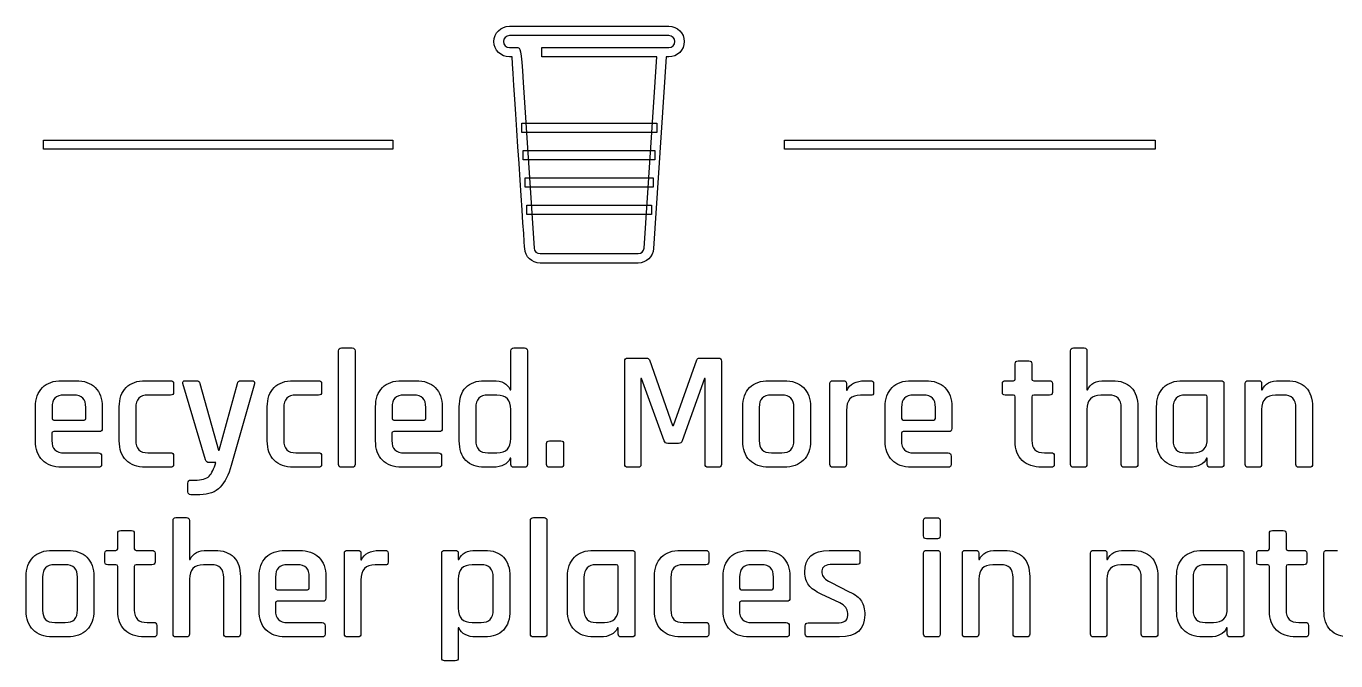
# Model space of a CAD drawing. Extents: x 23 to 195, y 64 to 143.
# Drawn here: x 93.74 to 129.12, y 63.82 to 80.97 of the extents above; entities that cross this region are included whole.
import ezdxf

# ---------------------------------------------------------------- set-up
doc = ezdxf.new("R2010")
doc.units = 0
doc.layers.add('Layer_1', color=7, linetype='CONTINUOUS')

msp = doc.modelspace()

# ---------------------------------------------------------------- linework, layer by layer
at = {"layer": 'Layer_1', "color": 7}
for points in [[(106.793443, 80.970586), (111.102976, 80.970586)], [(111.102976, 80.716233), (106.793443, 80.716233), (106.793443, 80.716233)], [(106.793443, 80.393441), (106.985001, 80.393441)], [(110.434815, 74.973363), (110.775246, 80.139088), (107.67186, 80.139088), (107.67186, 80.393441), (111.102976, 80.393441)], [(106.865762, 80.139088), (106.793443, 80.139088)], [(111.102976, 80.139088), (111.030304, 80.139088), (110.688462, 74.956783)], [(107.166682, 79.446586), (107.461604, 74.973363)], [(107.622471, 74.822727), (110.273948, 74.822727)], [(110.273948, 74.568727), (107.622471, 74.568727)], [(102.179286, 69.127059), (102.179286, 72.195168)], [(102.257603, 72.273132), (102.546175, 72.273132)], [(102.624139, 72.195168), (102.624139, 69.127059)], [(106.81595, 71.144913), (106.834295, 71.144913), (106.834295, 72.195133)], [(106.912611, 72.273096), (107.206122, 72.273096)], [(107.283733, 72.195133), (107.283733, 69.127024)], [(121.954138, 69.127059), (121.954138, 72.195168)], [(122.032102, 72.273132), (122.321027, 72.273132)], [(122.398991, 72.195168), (122.398991, 71.144948), (122.416983, 71.144948)], [(109.911363, 69.127024), (109.911363, 71.919966)], [(109.989327, 71.99793), (110.502972, 71.99793)], [(110.57635, 71.947483), (111.204647, 70.177244), (111.227577, 70.177244), (111.860461, 71.947483)], [(111.929252, 71.99793), (112.442897, 71.99793)], [(112.520861, 71.919966), (112.520861, 69.127024)], [(120.458996, 71.433838), (120.458996, 71.846588)], [(120.541546, 71.924552), (120.830823, 71.924552)], [(120.908435, 71.846588), (120.908435, 71.433838)], [(94.704101, 71.387906), (95.07981, 71.387906)], [(96.964948, 71.387942), (97.639459, 71.387942)], [(97.721657, 71.309978), (97.721657, 71.0715)], [(98.584092, 69.250884), (97.973787, 71.310048)], [(98.033406, 71.388012), (98.340676, 71.388012)], [(98.432398, 71.310048), (98.932284, 69.512293), (98.950981, 69.512293), (99.450867, 71.310048)], [(99.909478, 71.305462), (99.280828, 69.099543)], [(99.542237, 71.388012), (99.836101, 71.388012)], [(100.964037, 71.387942), (101.638548, 71.387942)], [(101.720745, 71.309978), (101.720745, 71.0715)], [(103.890117, 71.387906), (104.265825, 71.387906)], [(106.123447, 71.387977), (106.357339, 71.387977)], [(110.975341, 69.764494), (110.365388, 71.447596), (110.347044, 71.447596), (110.347044, 69.127024)], [(112.080594, 69.127024), (112.080594, 71.44301), (112.06225, 71.44301), (111.466408, 69.764494)], [(113.809452, 71.387977), (114.21303, 71.387977)], [(115.456007, 69.127059), (115.456007, 71.310048)], [(115.533971, 71.388012), (115.822896, 71.388012)], [(115.90086, 71.310048), (115.90086, 71.135776), (115.918852, 71.135776)], [(116.386988, 71.388012), (116.556674, 71.388012)], [(116.634638, 71.310048), (116.634638, 71.071571)], [(117.657058, 71.387906), (118.032767, 71.387906)], [(120.115037, 71.071535), (120.115037, 71.310013)], [(120.193001, 71.387977), (120.413135, 71.387977)], [(120.958882, 71.387977), (121.38539, 71.387977)], [(121.46794, 71.310013), (121.46794, 71.071535)], [(122.880533, 71.388012), (123.081969, 71.388012)], [(124.989968, 71.387977), (126.017257, 71.387977)], [(126.099454, 71.310013), (126.099454, 69.127024)], [(126.673247, 69.127059), (126.673247, 71.310048)], [(126.751211, 71.388012), (127.040136, 71.388012)], [(127.1181, 71.310048), (127.1181, 71.144948), (127.136091, 71.144948)], [(127.599641, 71.388012), (127.801077, 71.388012)], [(95.020543, 70.998087), (94.768307, 70.998087)], [(97.639459, 70.998122), (97.029154, 70.998122)], [(101.638548, 70.998122), (101.028243, 70.998122)], [(104.206559, 70.998087), (103.954323, 70.998087)], [(106.458586, 70.998158), (106.21517, 70.998158)], [(114.15341, 70.998158), (113.873658, 70.998158)], [(116.556674, 70.998193), (116.281507, 70.998193)], [(117.9735, 70.998087), (117.721264, 70.998087)], [(120.413135, 70.998158), (120.193001, 70.998158)], [(120.458996, 69.750735), (120.458996, 70.952296)], [(120.908435, 70.952296), (120.908435, 69.773666)], [(121.38539, 70.998158), (120.958882, 70.998158)], [(122.990247, 70.998193), (122.775052, 70.998193)], [(125.599568, 70.998158), (125.054173, 70.998158)], [(125.650368, 69.828699), (125.650368, 70.952296)], [(127.709355, 70.998193), (127.494161, 70.998193)], [(93.993254, 69.759837), (93.993254, 70.677059)], [(94.438107, 70.663301), (94.438107, 70.36979)], [(95.350743, 70.36979), (95.350743, 70.663301)], [(95.795596, 70.677059), (95.795596, 70.094623)], [(96.254454, 69.759872), (96.254454, 70.677094)], [(96.699307, 70.65875), (96.699307, 69.778217)], [(100.253543, 69.759872), (100.253543, 70.677094)], [(100.698395, 70.65875), (100.698395, 69.778217)], [(103.17927, 69.759837), (103.17927, 70.677059)], [(103.624123, 70.663301), (103.624123, 70.36979)], [(104.536759, 70.36979), (104.536759, 70.663301)], [(104.981612, 70.677059), (104.981612, 70.094623)], [(105.44047, 69.759908), (105.44047, 70.67713)], [(105.885322, 70.658785), (105.885322, 69.778252)], [(106.834295, 69.828699), (106.834295, 70.608338)], [(113.098958, 69.759908), (113.098958, 70.67713)], [(113.543458, 70.663371), (113.543458, 69.773666)], [(114.48361, 69.773666), (114.48361, 70.663371)], [(114.928463, 70.67713), (114.928463, 69.759908)], [(115.90086, 70.580857), (115.90086, 69.127059)], [(116.946211, 69.759837), (116.946211, 70.677059)], [(117.391064, 70.663301), (117.391064, 70.36979)], [(118.3037, 70.36979), (118.3037, 70.663301)], [(118.748553, 70.677059), (118.748553, 70.094623)], [(122.398991, 70.608373), (122.398991, 69.127059)], [(123.325386, 69.127059), (123.325386, 70.658821)], [(123.774825, 70.677165), (123.774825, 69.127059)], [(124.27912, 69.759908), (124.27912, 70.67713)], [(124.723973, 70.658785), (124.723973, 69.778252)], [(127.1181, 70.608373), (127.1181, 69.127059)], [(128.044494, 69.127059), (128.044494, 70.658821)], [(128.493933, 70.677165), (128.493933, 69.127059)], [(94.483968, 70.323929), (95.304882, 70.323929)], [(103.669984, 70.323929), (104.490898, 70.323929)], [(117.436925, 70.323929), (118.257839, 70.323929)], [(94.433168, 69.966212), (94.433168, 69.769009)], [(95.713046, 70.012073), (94.483968, 70.012073)], [(103.619184, 69.966212), (103.619184, 69.769009)], [(104.899062, 70.012073), (103.669984, 70.012073)], [(107.875342, 69.759978), (108.187197, 69.759978)], [(117.386125, 69.966212), (117.386125, 69.769009)], [(118.666003, 70.012073), (117.436925, 70.012073)], [(94.768307, 69.434223), (95.694701, 69.434223)], [(95.777251, 69.351673), (95.777251, 69.122368)], [(97.029154, 69.438844), (97.639459, 69.438844)], [(97.721657, 69.360881), (97.721657, 69.122403)], [(101.028243, 69.438844), (101.638548, 69.438844)], [(101.720745, 69.360881), (101.720745, 69.122403)], [(103.954323, 69.434223), (104.880717, 69.434223)], [(104.963267, 69.351673), (104.963267, 69.122368)], [(106.21517, 69.43888), (106.458586, 69.43888)], [(107.797378, 69.127095), (107.797378, 69.6866)], [(108.260575, 69.6866), (108.260575, 69.127095)], [(111.365161, 69.691116), (111.07165, 69.691116)], [(113.873658, 69.43888), (114.15341, 69.43888)], [(117.721264, 69.434223), (118.647658, 69.434223)], [(118.730208, 69.351673), (118.730208, 69.122368)], [(121.252393, 69.43888), (121.431604, 69.43888)], [(121.513801, 69.360916), (121.513801, 69.122438)], [(125.054173, 69.43888), (125.274307, 69.43888)], [(95.694701, 69.04899), (94.704101, 69.04899)], [(97.639459, 69.049025), (96.964948, 69.049025)], [(98.863845, 69.172921), (98.680048, 69.172921)], [(101.638548, 69.049025), (100.964037, 69.049025)], [(102.546175, 69.049096), (102.257603, 69.049096)], [(104.880717, 69.04899), (103.890117, 69.04899)], [(106.357339, 69.04906), (106.123447, 69.04906)], [(106.834295, 69.127024), (106.834295, 69.292124), (106.81595, 69.292124)], [(107.206122, 69.04906), (106.912611, 69.04906)], [(108.187197, 69.049131), (107.875342, 69.049131)], [(110.26908, 69.04906), (109.989327, 69.04906)], [(112.442897, 69.04906), (112.158558, 69.04906)], [(114.21303, 69.04906), (113.809452, 69.04906)], [(115.822896, 69.049096), (115.533971, 69.049096)], [(118.647658, 69.04899), (117.657058, 69.04899)], [(121.431604, 69.04906), (121.183954, 69.04906)], [(122.321027, 69.049096), (122.032102, 69.049096)], [(123.692275, 69.049096), (123.402997, 69.049096)], [(125.168826, 69.04906), (124.989968, 69.04906)], [(125.650368, 69.127024), (125.650368, 69.292124), (125.632023, 69.292124)], [(126.017257, 69.04906), (125.728332, 69.04906)], [(127.040136, 69.049096), (126.751211, 69.049096)], [(128.411383, 69.049096), (128.122105, 69.049096)], [(98.189687, 68.700551), (98.294815, 68.700551)], [(98.111723, 68.384109), (98.111723, 68.618001)], [(98.432398, 68.306146), (98.189687, 68.306146)], [(97.706875, 64.540948), (97.706875, 67.609057)], [(97.784839, 67.687021), (98.073764, 67.687021)], [(98.151728, 67.609057), (98.151728, 66.558837), (98.16972, 66.558837)], [(107.36452, 64.540948), (107.36452, 67.609057)], [(107.442836, 67.687021), (107.731408, 67.687021)], [(107.809372, 67.609057), (107.809372, 64.540948)], [(117.986059, 67.191791), (117.986059, 67.609127)], [(118.059437, 67.682505), (118.357534, 67.682505)], [(118.430912, 67.609127), (118.430912, 67.191791)], [(96.211732, 66.847727), (96.211732, 67.260477)], [(96.294282, 67.338441), (96.58356, 67.338441)], [(96.661171, 67.260477), (96.661171, 66.847727)], [(127.327826, 66.847727), (127.327826, 67.260477)], [(127.410376, 67.338441), (127.699654, 67.338441)], [(127.777265, 67.260477), (127.777265, 66.847727)], [(118.357534, 67.113827), (118.059437, 67.113827)], [(94.450772, 66.801866), (94.854349, 66.801866)], [(95.867774, 66.485424), (95.867774, 66.723902)], [(95.945738, 66.801866), (96.165871, 66.801866)], [(96.711618, 66.801866), (97.138127, 66.801866)], [(97.220677, 66.723902), (97.220677, 66.485424)], [(98.63327, 66.801901), (98.834706, 66.801901)], [(100.742669, 66.801795), (101.118377, 66.801795)], [(102.338812, 64.540948), (102.338812, 66.723937)], [(102.416776, 66.801901), (102.705701, 66.801901)], [(102.783665, 66.723937), (102.783665, 66.549665), (102.801657, 66.549665)], [(103.269793, 66.801901), (103.439479, 66.801901)], [(103.517443, 66.723937), (103.517443, 66.485459)], [(104.966407, 63.894271), (104.966407, 66.723902)], [(105.044371, 66.801866), (105.333296, 66.801866)], [(105.41126, 66.723902), (105.41126, 66.558802), (105.429251, 66.558802)], [(105.892801, 66.801866), (106.126693, 66.801866)], [(109.075351, 66.801866), (110.10264, 66.801866)], [(110.184837, 66.723902), (110.184837, 64.540913)], [(111.423334, 66.801831), (112.097845, 66.801831)], [(112.180042, 66.723867), (112.180042, 66.485389)], [(113.280744, 66.801795), (113.656452, 66.801795)], [(115.431524, 66.801901), (116.192819, 66.801901)], [(116.266197, 66.723937), (116.266197, 66.499218)], [(117.986059, 64.541019), (117.986059, 66.724008)], [(118.059437, 66.801972), (118.352948, 66.801972)], [(118.430912, 66.724008), (118.430912, 64.541019)], [(119.03201, 64.540948), (119.03201, 66.723937)], [(119.109973, 66.801901), (119.398898, 66.801901)], [(119.476862, 66.723937), (119.476862, 66.558837), (119.494854, 66.558837)], [(119.958404, 66.801901), (120.15984, 66.801901)], [(122.494347, 64.540948), (122.494347, 66.723937)], [(122.572311, 66.801901), (122.861236, 66.801901)], [(122.9392, 66.723937), (122.9392, 66.558837), (122.957192, 66.558837)], [(123.420742, 66.801901), (123.622178, 66.801901)], [(125.530176, 66.801866), (126.557465, 66.801866)], [(126.639662, 66.723902), (126.639662, 64.540913)], [(126.983868, 66.485424), (126.983868, 66.723902)], [(127.061832, 66.801866), (127.281965, 66.801866)], [(127.827712, 66.801866), (128.25422, 66.801866)], [(128.33677, 66.723902), (128.33677, 66.485424)], [(128.800038, 65.173832), (128.800038, 66.723937)], [(128.877649, 66.801901), (129.166927, 66.801901)], [(94.79473, 66.412046), (94.514977, 66.412046)], [(96.165871, 66.412046), (95.945738, 66.412046)], [(96.211732, 65.164624), (96.211732, 66.366185)], [(96.661171, 66.366185), (96.661171, 65.187555)], [(97.138127, 66.412046), (96.711618, 66.412046)], [(98.742983, 66.412082), (98.527789, 66.412082)], [(101.059111, 66.411976), (100.806875, 66.411976)], [(103.439479, 66.412082), (103.164312, 66.412082)], [(106.030032, 66.412046), (105.787321, 66.412046)], [(109.684951, 66.412046), (109.139556, 66.412046)], [(109.735751, 65.242588), (109.735751, 66.366185)], [(112.097845, 66.412011), (111.487539, 66.412011)], [(113.597186, 66.411976), (113.34495, 66.411976)], [(115.238908, 66.246982), (115.238908, 66.196534)], [(116.192819, 66.421254), (115.523599, 66.421254)], [(120.068118, 66.412082), (119.852923, 66.412082)], [(123.530455, 66.412082), (123.315261, 66.412082)], [(126.139776, 66.412046), (125.594382, 66.412046)], [(126.190576, 65.242588), (126.190576, 66.366185)], [(127.281965, 66.412046), (127.061832, 66.412046)], [(127.327826, 65.164624), (127.327826, 66.366185)], [(127.777265, 66.366185), (127.777265, 65.187555)], [(128.25422, 66.412046), (127.827712, 66.412046)], [(93.740277, 65.173796), (93.740277, 66.091019)], [(94.184777, 66.07726), (94.184777, 65.187555)], [(95.12493, 65.187555), (95.12493, 66.07726)], [(95.569783, 66.091019), (95.569783, 65.173796)], [(98.151728, 66.022262), (98.151728, 64.540948)], [(99.078122, 64.540948), (99.078122, 66.072709)], [(99.527561, 66.091054), (99.527561, 64.540948)], [(100.031822, 65.173726), (100.031822, 66.090948)], [(100.476675, 66.07719), (100.476675, 65.783679)], [(101.389311, 65.783679), (101.389311, 66.07719)], [(101.834163, 66.090948), (101.834163, 65.508512)], [(102.783665, 65.994746), (102.783665, 64.540948)], [(105.41126, 66.022227), (105.41126, 65.242588)], [(106.360585, 65.192141), (106.360585, 66.072674)], [(106.809671, 66.091019), (106.809671, 65.173796)], [(108.364503, 65.173796), (108.364503, 66.091019)], [(108.809356, 66.072674), (108.809356, 65.192141)], [(110.712839, 65.173761), (110.712839, 66.090983)], [(111.157692, 66.072639), (111.157692, 65.192106)], [(112.569897, 65.173726), (112.569897, 66.090948)], [(113.01475, 66.07719), (113.01475, 65.783679)], [(113.927386, 65.783679), (113.927386, 66.07719)], [(114.372238, 66.090948), (114.372238, 65.508512)], [(115.472799, 65.939712), (115.977624, 65.68289)], [(119.476862, 66.022262), (119.476862, 64.540948)], [(120.403257, 64.540948), (120.403257, 66.072709)], [(120.852696, 66.091054), (120.852696, 64.540948)], [(122.9392, 66.022262), (122.9392, 64.540948)], [(123.865594, 64.540948), (123.865594, 66.072709)], [(124.315033, 66.091054), (124.315033, 64.540948)], [(124.819329, 65.173796), (124.819329, 66.091019)], [(125.264182, 66.072674), (125.264182, 65.192141)], [(100.522536, 65.737818), (101.34345, 65.737818)], [(113.060611, 65.737818), (113.881525, 65.737818)], [(115.720449, 65.380207), (115.220563, 65.618684)], [(100.471736, 65.380101), (100.471736, 65.182898)], [(101.751613, 65.425962), (100.522536, 65.425962)], [(113.009811, 65.380101), (113.009811, 65.182898)], [(114.289688, 65.425962), (113.060611, 65.425962)], [(94.514977, 64.852769), (94.79473, 64.852769)], [(97.00513, 64.852769), (97.184341, 64.852769)], [(97.266538, 64.774805), (97.266538, 64.536327)], [(100.806875, 64.848112), (101.733269, 64.848112)], [(101.815819, 64.765562), (101.815819, 64.536256)], [(105.787321, 64.852769), (106.030032, 64.852769)], [(109.139556, 64.852769), (109.35969, 64.852769)], [(111.487539, 64.852733), (112.097845, 64.852733)], [(112.180042, 64.774769), (112.180042, 64.536292)], [(113.34495, 64.848112), (114.271344, 64.848112)], [(114.353894, 64.765562), (114.353894, 64.536256)], [(114.789822, 64.540948), (114.789822, 64.765668)], [(114.867433, 64.839046), (115.637899, 64.839046)], [(115.936349, 65.045421), (115.936349, 65.100454)], [(125.594382, 64.852769), (125.814515, 64.852769)], [(128.121223, 64.852769), (128.300434, 64.852769)], [(128.382632, 64.774805), (128.382632, 64.536327)], [(94.854349, 64.462949), (94.450772, 64.462949)], [(97.184341, 64.462949), (96.936691, 64.462949)], [(98.073764, 64.462984), (97.784839, 64.462984)], [(99.445011, 64.462984), (99.155733, 64.462984)], [(101.733269, 64.462879), (100.742669, 64.462879)], [(102.705701, 64.462984), (102.416776, 64.462984)], [(105.429251, 64.706013), (105.41126, 64.706013), (105.41126, 63.894271)], [(106.126693, 64.462949), (105.892801, 64.462949)], [(107.731408, 64.462984), (107.442836, 64.462984)], [(109.254209, 64.462949), (109.075351, 64.462949)], [(109.735751, 64.540913), (109.735751, 64.706013), (109.717406, 64.706013)], [(110.10264, 64.462949), (109.813715, 64.462949)], [(112.097845, 64.462914), (111.423334, 64.462914)], [(114.271344, 64.462879), (113.280744, 64.462879)], [(115.711277, 64.462984), (114.867433, 64.462984)], [(118.357534, 64.463055), (118.064375, 64.463055)], [(119.398898, 64.462984), (119.109973, 64.462984)], [(120.770146, 64.462984), (120.480868, 64.462984)], [(122.861236, 64.462984), (122.572311, 64.462984)], [(124.232483, 64.462984), (123.943205, 64.462984)], [(125.709035, 64.462949), (125.530176, 64.462949)], [(126.190576, 64.540913), (126.190576, 64.706013), (126.172232, 64.706013)], [(126.557465, 64.462949), (126.26854, 64.462949)], [(128.300434, 64.462949), (128.052784, 64.462949)], [(105.333296, 63.816308), (105.044371, 63.816308)]]:
    msp.add_lwpolyline(points, dxfattribs=at)
for points in [[(110.776551, 78.093718), (107.126712, 78.093718), (107.126712, 78.348071), (110.776551, 78.348071), (110.776551, 78.093718), (110.776551, 78.093718)], [(103.645854, 77.646043), (94.203757, 77.646043), (94.203757, 77.892988), (103.645854, 77.892988), (103.645854, 77.646043), (103.645854, 77.646043)], [(124.241373, 77.646043), (114.230245, 77.646043), (114.230245, 77.892988), (124.241373, 77.892988), (124.241373, 77.646043), (124.241373, 77.646043)], [(110.727868, 77.356413), (107.168693, 77.356413), (107.168693, 77.610765), (110.727868, 77.610765), (110.727868, 77.356413), (110.727868, 77.356413)], [(110.679184, 76.618754), (107.217376, 76.618754), (107.217376, 76.873107), (110.679184, 76.873107), (110.679184, 76.618754), (110.679184, 76.618754)], [(110.630501, 75.881096), (107.266059, 75.881096), (107.266059, 76.135449), (110.630501, 76.135449), (110.630501, 75.881096), (110.630501, 75.881096)]]:
    msp.add_lwpolyline(points, close=True, dxfattribs=at)
for points in [[(106.377871, 80.554308), (106.377871, 80.784319), (106.564137, 80.970586), (106.793443, 80.970586)], [(106.793443, 80.716233), (106.704543, 80.716233), (106.632223, 80.643913), (106.632223, 80.555366)], [(111.102976, 80.970586), (111.332282, 80.970586), (111.518548, 80.784319), (111.518548, 80.555366)], [(111.264196, 80.554308), (111.264196, 80.643913), (111.191876, 80.716233), (111.102976, 80.716233)], [(106.793443, 80.139088), (106.564137, 80.139088), (106.377871, 80.325355), (106.377871, 80.554308)], [(106.632223, 80.555366), (106.632223, 80.465761), (106.704543, 80.393441), (106.793443, 80.393441)], [(106.985001, 80.393441), (107.103887, 80.393441), (107.103887, 80.393441), (107.166682, 79.446586)], [(111.518548, 80.555366), (111.518548, 80.325355), (111.332282, 80.139088), (111.102976, 80.139088)], [(111.102976, 80.393441), (111.191876, 80.393441), (111.264196, 80.465761), (111.264196, 80.554308)], [(107.207957, 74.956783), (107.207957, 74.956783), (106.917621, 79.35698), (106.865762, 80.139088)], [(107.622471, 74.568727), (107.404101, 74.568727), (107.222068, 74.739119), (107.207957, 74.956783)], [(107.461604, 74.973363), (107.467248, 74.889049), (107.537804, 74.822727), (107.622471, 74.822727)], [(110.273948, 74.822727), (110.358615, 74.822727), (110.429171, 74.889049), (110.434815, 74.973363)], [(110.688462, 74.956783), (110.674351, 74.739119), (110.491965, 74.568727), (110.273948, 74.568727)], [(102.179286, 72.195168), (102.179286, 72.247026), (102.205392, 72.273132), (102.257603, 72.273132)], [(102.546175, 72.273132), (102.598033, 72.273132), (102.624139, 72.247026), (102.624139, 72.195168)], [(106.834295, 72.195133), (106.834295, 72.246991), (106.8604, 72.273096), (106.912611, 72.273096)], [(107.206122, 72.273096), (107.257628, 72.273096), (107.283733, 72.246991), (107.283733, 72.195133)], [(121.954138, 72.195168), (121.954138, 72.247026), (121.979891, 72.273132), (122.032102, 72.273132)], [(122.321027, 72.273132), (122.372533, 72.273132), (122.398991, 72.247026), (122.398991, 72.195168)], [(109.911363, 71.919966), (109.911363, 71.971824), (109.937469, 71.99793), (109.989327, 71.99793)], [(110.502972, 71.99793), (110.536838, 71.99793), (110.56118, 71.980996), (110.57635, 71.947483)], [(111.860461, 71.947483), (111.866458, 71.980996), (111.889741, 71.99793), (111.929252, 71.99793)], [(112.442897, 71.99793), (112.495108, 71.99793), (112.520861, 71.971824), (112.520861, 71.919966)], [(120.458996, 71.846588), (120.458996, 71.898446), (120.486512, 71.924552), (120.541546, 71.924552)], [(120.830823, 71.924552), (120.882682, 71.924552), (120.908435, 71.898446), (120.908435, 71.846588)], [(93.993254, 70.677059), (93.993254, 70.903543), (94.05499, 71.07852), (94.179168, 71.202345)], [(94.179168, 71.202345), (94.30264, 71.32617), (94.477618, 71.387906), (94.704101, 71.387906)], [(95.07981, 71.387906), (95.306293, 71.387906), (95.481976, 71.32617), (95.607565, 71.202345)], [(95.607565, 71.202345), (95.732801, 71.07852), (95.795596, 70.903543), (95.795596, 70.677059)], [(96.254454, 70.677094), (96.254454, 70.903578), (96.31619, 71.078556), (96.440015, 71.202381)], [(96.440015, 71.202381), (96.56384, 71.326206), (96.738818, 71.387942), (96.964948, 71.387942)], [(97.639459, 71.387942), (97.694493, 71.387942), (97.721657, 71.361836), (97.721657, 71.309978)], [(97.973787, 71.310048), (97.961792, 71.361907), (97.981548, 71.388012), (98.033406, 71.388012)], [(98.340676, 71.388012), (98.389712, 71.388012), (98.420403, 71.361907), (98.432398, 71.310048)], [(99.450867, 71.310048), (99.459687, 71.361907), (99.490378, 71.388012), (99.542237, 71.388012)], [(99.836101, 71.388012), (99.893956, 71.388012), (99.918298, 71.360496), (99.909478, 71.305462)], [(100.253543, 70.677094), (100.253543, 70.903578), (100.315279, 71.078556), (100.439104, 71.202381)], [(100.439104, 71.202381), (100.562929, 71.326206), (100.737907, 71.387942), (100.964037, 71.387942)], [(101.638548, 71.387942), (101.693582, 71.387942), (101.720745, 71.361836), (101.720745, 71.309978)], [(103.17927, 70.677059), (103.17927, 70.903543), (103.241006, 71.07852), (103.365184, 71.202345)], [(103.365184, 71.202345), (103.488656, 71.32617), (103.663634, 71.387906), (103.890117, 71.387906)], [(104.265825, 71.387906), (104.492309, 71.387906), (104.667992, 71.32617), (104.793581, 71.202345)], [(104.793581, 71.202345), (104.918817, 71.07852), (104.981612, 70.903543), (104.981612, 70.677059)], [(105.44047, 70.67713), (105.44047, 70.906435), (105.499031, 71.082119), (105.616858, 71.204533)], [(105.616858, 71.204533), (105.734686, 71.326946), (105.903314, 71.387977), (106.123447, 71.387977)], [(106.357339, 71.387977), (106.592642, 71.387977), (106.745747, 71.306838), (106.81595, 71.144913)], [(113.098958, 70.67713), (113.098958, 70.90326), (113.160694, 71.078238), (113.284519, 71.202416)], [(113.284519, 71.202416), (113.408344, 71.326241), (113.583322, 71.387977), (113.809452, 71.387977)], [(114.21303, 71.387977), (114.436338, 71.387977), (114.611316, 71.326241), (114.738316, 71.202416)], [(114.738316, 71.202416), (114.865316, 71.078238), (114.928463, 70.90326), (114.928463, 70.67713)], [(115.456007, 71.310048), (115.456007, 71.361907), (115.48176, 71.388012), (115.533971, 71.388012)], [(115.822896, 71.388012), (115.874402, 71.388012), (115.90086, 71.361907), (115.90086, 71.310048)], [(115.918852, 71.135776), (115.949543, 71.211976), (116.008457, 71.273359), (116.095593, 71.319221)], [(116.095593, 71.319221), (116.183082, 71.365082), (116.279743, 71.388012), (116.386988, 71.388012)], [(116.556674, 71.388012), (116.608532, 71.388012), (116.634638, 71.361907), (116.634638, 71.310048)], [(116.946211, 70.677059), (116.946211, 70.903543), (117.007947, 71.07852), (117.132125, 71.202345)], [(117.132125, 71.202345), (117.255597, 71.32617), (117.430575, 71.387906), (117.657058, 71.387906)], [(118.032767, 71.387906), (118.25925, 71.387906), (118.434933, 71.32617), (118.560522, 71.202345)], [(118.560522, 71.202345), (118.685758, 71.07852), (118.748553, 70.903543), (118.748553, 70.677059)], [(120.115037, 71.310013), (120.115037, 71.361871), (120.141143, 71.387977), (120.193001, 71.387977)], [(120.413135, 71.387977), (120.443826, 71.387977), (120.458996, 71.403146), (120.458996, 71.433838)], [(120.908435, 71.433838), (120.908435, 71.403146), (120.925368, 71.387977), (120.958882, 71.387977)], [(121.38539, 71.387977), (121.440423, 71.387977), (121.46794, 71.361871), (121.46794, 71.310013)], [(122.416983, 71.144948), (122.490361, 71.306873), (122.644877, 71.388012), (122.880533, 71.388012)], [(123.081969, 71.388012), (123.305277, 71.388012), (123.476375, 71.326982), (123.595613, 71.204568)], [(123.595613, 71.204568), (123.714852, 71.082154), (123.774825, 70.906471), (123.774825, 70.677165)], [(124.27912, 70.67713), (124.27912, 70.90326), (124.340857, 71.078238), (124.465034, 71.202416)], [(124.465034, 71.202416), (124.588507, 71.326241), (124.763484, 71.387977), (124.989968, 71.387977)], [(126.017257, 71.387977), (126.07229, 71.387977), (126.099454, 71.361871), (126.099454, 71.310013)], [(126.673247, 71.310048), (126.673247, 71.361907), (126.699, 71.388012), (126.751211, 71.388012)], [(127.040136, 71.388012), (127.091641, 71.388012), (127.1181, 71.361907), (127.1181, 71.310048)], [(127.136091, 71.144948), (127.209469, 71.306873), (127.363986, 71.388012), (127.599641, 71.388012)], [(127.801077, 71.388012), (128.024386, 71.388012), (128.195483, 71.326982), (128.314722, 71.204568)], [(128.314722, 71.204568), (128.433961, 71.082154), (128.493933, 70.906471), (128.493933, 70.677165)], [(94.516071, 70.918006), (94.46386, 70.864384), (94.438107, 70.779718), (94.438107, 70.663301)], [(94.768307, 70.998087), (94.652243, 70.998087), (94.567929, 70.971276), (94.516071, 70.918006)], [(95.272779, 70.918006), (95.220921, 70.971276), (95.13696, 70.998087), (95.020543, 70.998087)], [(95.350743, 70.663301), (95.350743, 70.779718), (95.324637, 70.864384), (95.272779, 70.918006)], [(97.029154, 70.998122), (96.80902, 70.998122), (96.699307, 70.884881), (96.699307, 70.65875)], [(97.721657, 71.0715), (97.721657, 71.022464), (97.694493, 70.998122), (97.639459, 70.998122)], [(101.028243, 70.998122), (100.808109, 70.998122), (100.698395, 70.884881), (100.698395, 70.65875)], [(101.720745, 71.0715), (101.720745, 71.022464), (101.693582, 70.998122), (101.638548, 70.998122)], [(103.702087, 70.918006), (103.649875, 70.864384), (103.624123, 70.779718), (103.624123, 70.663301)], [(103.954323, 70.998087), (103.838259, 70.998087), (103.753945, 70.971276), (103.702087, 70.918006)], [(104.458795, 70.918006), (104.406937, 70.971276), (104.322975, 70.998087), (104.206559, 70.998087)], [(104.536759, 70.663301), (104.536759, 70.779718), (104.510653, 70.864384), (104.458795, 70.918006)], [(106.21517, 70.998158), (105.995036, 70.998158), (105.885322, 70.884916), (105.885322, 70.658785)], [(106.834295, 70.608338), (106.834295, 70.868335), (106.709058, 70.998158), (106.458586, 70.998158)], [(113.621422, 70.917724), (113.569563, 70.864455), (113.543458, 70.779435), (113.543458, 70.663371)], [(113.873658, 70.998158), (113.757594, 70.998158), (113.673633, 70.971346), (113.621422, 70.917724)], [(114.48361, 70.663371), (114.48361, 70.88668), (114.373544, 70.998158), (114.15341, 70.998158)], [(116.281507, 70.998193), (116.027507, 70.998193), (115.90086, 70.858846), (115.90086, 70.580857)], [(116.634638, 71.071571), (116.634638, 71.013362), (116.608532, 70.989021), (116.556674, 70.998193)], [(117.469028, 70.918006), (117.416817, 70.864384), (117.391064, 70.779718), (117.391064, 70.663301)], [(117.721264, 70.998087), (117.6052, 70.998087), (117.520886, 70.971276), (117.469028, 70.918006)], [(118.225736, 70.918006), (118.173878, 70.971276), (118.089917, 70.998087), (117.9735, 70.998087)], [(118.3037, 70.663301), (118.3037, 70.779718), (118.277594, 70.864384), (118.225736, 70.918006)], [(120.131265, 71.014033), (120.120329, 71.024969), (120.115037, 71.044019), (120.115037, 71.071535)], [(120.193001, 70.998158), (120.162662, 70.998158), (120.141848, 71.003449), (120.131265, 71.014033)], [(120.458996, 70.952296), (120.458996, 70.982988), (120.443826, 70.998158), (120.413135, 70.998158)], [(120.958882, 70.998158), (120.925368, 70.998158), (120.908435, 70.982988), (120.908435, 70.952296)], [(121.46794, 71.071535), (121.46794, 71.022499), (121.440423, 70.998158), (121.38539, 70.998158)], [(122.775052, 70.998193), (122.524227, 70.998193), (122.398991, 70.868371), (122.398991, 70.608373)], [(123.325386, 70.658821), (123.325386, 70.884951), (123.213555, 70.998193), (122.990247, 70.998193)], [(125.054173, 70.998158), (124.83404, 70.998158), (124.723973, 70.884916), (124.723973, 70.658785)], [(125.650368, 70.952296), (125.650368, 70.982635), (125.633434, 70.998158), (125.599568, 70.998158)], [(127.494161, 70.998193), (127.243336, 70.998193), (127.1181, 70.868371), (127.1181, 70.608373)], [(128.044494, 70.658821), (128.044494, 70.884951), (127.932663, 70.998193), (127.709355, 70.998193)], [(94.438107, 70.36979), (94.438107, 70.339098), (94.453276, 70.323929), (94.483968, 70.323929)], [(95.304882, 70.323929), (95.335221, 70.323929), (95.350743, 70.339098), (95.350743, 70.36979)], [(95.795596, 70.094623), (95.795596, 70.03959), (95.768079, 70.012073), (95.713046, 70.012073)], [(103.624123, 70.36979), (103.624123, 70.339098), (103.639292, 70.323929), (103.669984, 70.323929)], [(104.490898, 70.323929), (104.521237, 70.323929), (104.536759, 70.339098), (104.536759, 70.36979)], [(104.981612, 70.094623), (104.981612, 70.03959), (104.954095, 70.012073), (104.899062, 70.012073)], [(117.391064, 70.36979), (117.391064, 70.339098), (117.406233, 70.323929), (117.436925, 70.323929)], [(118.257839, 70.323929), (118.288178, 70.323929), (118.3037, 70.339098), (118.3037, 70.36979)], [(118.748553, 70.094623), (118.748553, 70.03959), (118.721036, 70.012073), (118.666003, 70.012073)], [(94.179168, 69.23702), (94.05499, 69.362256), (93.993254, 69.536881), (93.993254, 69.759837)], [(94.483968, 70.012073), (94.450101, 70.012073), (94.433168, 69.996904), (94.433168, 69.966212)], [(94.433168, 69.769009), (94.433168, 69.545701), (94.544998, 69.434223), (94.768307, 69.434223)], [(96.440015, 69.237056), (96.31619, 69.362292), (96.254454, 69.536917), (96.254454, 69.759872)], [(96.699307, 69.778217), (96.699307, 69.552086), (96.80902, 69.438844), (97.029154, 69.438844)], [(100.439104, 69.237056), (100.315279, 69.362292), (100.253543, 69.536917), (100.253543, 69.759872)], [(100.698395, 69.778217), (100.698395, 69.552086), (100.808109, 69.438844), (101.028243, 69.438844)], [(103.365184, 69.23702), (103.241006, 69.362256), (103.17927, 69.536881), (103.17927, 69.759837)], [(103.669984, 70.012073), (103.636117, 70.012073), (103.619184, 69.996904), (103.619184, 69.966212)], [(103.619184, 69.769009), (103.619184, 69.545701), (103.731014, 69.434223), (103.954323, 69.434223)], [(105.616858, 69.234621), (105.499031, 69.358446), (105.44047, 69.533777), (105.44047, 69.759908)], [(105.885322, 69.778252), (105.885322, 69.551769), (105.995036, 69.43888), (106.21517, 69.43888)], [(106.458586, 69.43888), (106.709058, 69.43888), (106.834295, 69.568702), (106.834295, 69.828699)], [(107.797378, 69.6866), (107.797378, 69.735284), (107.823483, 69.759978), (107.875342, 69.759978)], [(108.187197, 69.759978), (108.236233, 69.759978), (108.260575, 69.735284), (108.260575, 69.6866)], [(111.07165, 69.691116), (111.025788, 69.691116), (110.993686, 69.715458), (110.975341, 69.764494)], [(111.466408, 69.764494), (111.447711, 69.715458), (111.414197, 69.691116), (111.365161, 69.691116)], [(113.284519, 69.237091), (113.160694, 69.362327), (113.098958, 69.536599), (113.098958, 69.759908)], [(113.543458, 69.773666), (113.543458, 69.657602), (113.569563, 69.572583), (113.621422, 69.519313)], [(114.15341, 69.43888), (114.373544, 69.43888), (114.48361, 69.550358), (114.48361, 69.773666)], [(114.928463, 69.759908), (114.928463, 69.536599), (114.865316, 69.362327), (114.738316, 69.237091)], [(117.132125, 69.23702), (117.007947, 69.362256), (116.946211, 69.536881), (116.946211, 69.759837)], [(117.436925, 70.012073), (117.403058, 70.012073), (117.386125, 69.996904), (117.386125, 69.966212)], [(117.386125, 69.769009), (117.386125, 69.545701), (117.497955, 69.434223), (117.721264, 69.434223)], [(120.651965, 69.232505), (120.523201, 69.354919), (120.458996, 69.52778), (120.458996, 69.750735)], [(120.908435, 69.773666), (120.908435, 69.550358), (121.023087, 69.43888), (121.252393, 69.43888)], [(124.465034, 69.237091), (124.340857, 69.362327), (124.27912, 69.536599), (124.27912, 69.759908)], [(124.723973, 69.778252), (124.723973, 69.551769), (124.83404, 69.43888), (125.054173, 69.43888)], [(125.274307, 69.43888), (125.525132, 69.43888), (125.650368, 69.568702), (125.650368, 69.828699)], [(95.694701, 69.434223), (95.749735, 69.434223), (95.777251, 69.406706), (95.777251, 69.351673)], [(97.639459, 69.438844), (97.694493, 69.438844), (97.721657, 69.412739), (97.721657, 69.360881)], [(101.638548, 69.438844), (101.693582, 69.438844), (101.720745, 69.412739), (101.720745, 69.360881)], [(104.880717, 69.434223), (104.93575, 69.434223), (104.963267, 69.406706), (104.963267, 69.351673)], [(113.621422, 69.519313), (113.673633, 69.465691), (113.757594, 69.43888), (113.873658, 69.43888)], [(118.647658, 69.434223), (118.702692, 69.434223), (118.730208, 69.406706), (118.730208, 69.351673)], [(121.431604, 69.43888), (121.486285, 69.43888), (121.513801, 69.412774), (121.513801, 69.360916)], [(94.704101, 69.04899), (94.477618, 69.04899), (94.30264, 69.111784), (94.179168, 69.23702)], [(95.777251, 69.122368), (95.777251, 69.073684), (95.749735, 69.04899), (95.694701, 69.04899)], [(96.964948, 69.049025), (96.738818, 69.049025), (96.56384, 69.111819), (96.440015, 69.237056)], [(97.721657, 69.122403), (97.721657, 69.073719), (97.694493, 69.049025), (97.639459, 69.049025)], [(98.680048, 69.172921), (98.634187, 69.172921), (98.602084, 69.198673), (98.584092, 69.250884)], [(98.682517, 68.810618), (98.754131, 68.883996), (98.814809, 69.004646), (98.863845, 69.172921)], [(99.280828, 69.099543), (99.210626, 68.842721), (99.111495, 68.646223), (98.983084, 68.510404)], [(100.964037, 69.049025), (100.737907, 69.049025), (100.562929, 69.111819), (100.439104, 69.237056)], [(101.720745, 69.122403), (101.720745, 69.073719), (101.693582, 69.049025), (101.638548, 69.049025)], [(102.257603, 69.049096), (102.205392, 69.049096), (102.179286, 69.075201), (102.179286, 69.127059)], [(102.624139, 69.127059), (102.624139, 69.075201), (102.598033, 69.049096), (102.546175, 69.049096)], [(103.890117, 69.04899), (103.663634, 69.04899), (103.488656, 69.111784), (103.365184, 69.23702)], [(104.963267, 69.122368), (104.963267, 69.073684), (104.93575, 69.04899), (104.880717, 69.04899)], [(106.123447, 69.04906), (105.903314, 69.04906), (105.734686, 69.110796), (105.616858, 69.234621)], [(106.81595, 69.292124), (106.745747, 69.130199), (106.592642, 69.04906), (106.357339, 69.04906)], [(106.912611, 69.04906), (106.8604, 69.04906), (106.834295, 69.075166), (106.834295, 69.127024)], [(107.283733, 69.127024), (107.283733, 69.075166), (107.257628, 69.04906), (107.206122, 69.04906)], [(107.875342, 69.049131), (107.823483, 69.049131), (107.797378, 69.075236), (107.797378, 69.127095)], [(108.260575, 69.127095), (108.260575, 69.075236), (108.236233, 69.049131), (108.187197, 69.049131)], [(109.989327, 69.04906), (109.937469, 69.04906), (109.911363, 69.075166), (109.911363, 69.127024)], [(110.331169, 69.065288), (110.320233, 69.054352), (110.299772, 69.04906), (110.26908, 69.04906)], [(110.347044, 69.127024), (110.347044, 69.096333), (110.341752, 69.075871), (110.331169, 69.065288)], [(112.158558, 69.04906), (112.1067, 69.04906), (112.080594, 69.075166), (112.080594, 69.127024)], [(112.520861, 69.127024), (112.520861, 69.075166), (112.495108, 69.04906), (112.442897, 69.04906)], [(113.809452, 69.04906), (113.583322, 69.04906), (113.408344, 69.111855), (113.284519, 69.237091)], [(114.738316, 69.237091), (114.611316, 69.111855), (114.436338, 69.04906), (114.21303, 69.04906)], [(115.533971, 69.049096), (115.48176, 69.049096), (115.456007, 69.075201), (115.456007, 69.127059)], [(115.90086, 69.127059), (115.90086, 69.075201), (115.874402, 69.049096), (115.822896, 69.049096)], [(117.657058, 69.04899), (117.430575, 69.04899), (117.255597, 69.111784), (117.132125, 69.23702)], [(118.730208, 69.122368), (118.730208, 69.073684), (118.702692, 69.04899), (118.647658, 69.04899)], [(121.183954, 69.04906), (120.957471, 69.04906), (120.780023, 69.110091), (120.651965, 69.232505)], [(121.513801, 69.122438), (121.513801, 69.073402), (121.486285, 69.04906), (121.431604, 69.04906)], [(122.032102, 69.049096), (121.979891, 69.049096), (121.954138, 69.075201), (121.954138, 69.127059)], [(122.398991, 69.127059), (122.398991, 69.075201), (122.372533, 69.049096), (122.321027, 69.049096)], [(123.402997, 69.049096), (123.351138, 69.049096), (123.325386, 69.075201), (123.325386, 69.127059)], [(123.774825, 69.127059), (123.774825, 69.075201), (123.747308, 69.049096), (123.692275, 69.049096)], [(124.989968, 69.04906), (124.763484, 69.04906), (124.588507, 69.111855), (124.465034, 69.237091)], [(125.632023, 69.292124), (125.558645, 69.130199), (125.404129, 69.04906), (125.168826, 69.04906)], [(125.728332, 69.04906), (125.67612, 69.04906), (125.650368, 69.075166), (125.650368, 69.127024)], [(126.099454, 69.127024), (126.099454, 69.075166), (126.07229, 69.04906), (126.017257, 69.04906)], [(126.751211, 69.049096), (126.699, 69.049096), (126.673247, 69.075201), (126.673247, 69.127059)], [(127.1181, 69.127059), (127.1181, 69.075201), (127.091641, 69.049096), (127.040136, 69.049096)], [(128.122105, 69.049096), (128.070247, 69.049096), (128.044494, 69.075201), (128.044494, 69.127059)], [(128.493933, 69.127059), (128.493933, 69.075201), (128.466416, 69.049096), (128.411383, 69.049096)], [(98.111723, 68.618001), (98.111723, 68.673034), (98.137476, 68.700551), (98.189687, 68.700551)], [(98.294815, 68.700551), (98.481434, 68.700551), (98.610551, 68.73724), (98.682517, 68.810618)], [(98.189687, 68.306146), (98.137476, 68.306146), (98.111723, 68.332251), (98.111723, 68.384109)], [(98.983084, 68.510404), (98.85432, 68.374232), (98.671228, 68.306146), (98.432398, 68.306146)], [(97.706875, 67.609057), (97.706875, 67.660915), (97.732628, 67.687021), (97.784839, 67.687021)], [(98.073764, 67.687021), (98.12527, 67.687021), (98.151728, 67.660915), (98.151728, 67.609057)], [(107.36452, 67.609057), (107.36452, 67.660915), (107.390625, 67.687021), (107.442836, 67.687021)], [(107.731408, 67.687021), (107.783267, 67.687021), (107.809372, 67.660915), (107.809372, 67.609057)], [(117.986059, 67.609127), (117.986059, 67.657811), (118.0104, 67.682505), (118.059437, 67.682505)], [(118.357534, 67.682505), (118.406217, 67.682505), (118.430912, 67.657811), (118.430912, 67.609127)], [(96.211732, 67.260477), (96.211732, 67.312335), (96.239249, 67.338441), (96.294282, 67.338441)], [(96.58356, 67.338441), (96.635418, 67.338441), (96.661171, 67.312335), (96.661171, 67.260477)], [(127.327826, 67.260477), (127.327826, 67.312335), (127.355343, 67.338441), (127.410376, 67.338441)], [(127.699654, 67.338441), (127.751512, 67.338441), (127.777265, 67.312335), (127.777265, 67.260477)], [(118.059437, 67.113827), (118.0104, 67.113827), (117.986059, 67.13958), (117.986059, 67.191791)], [(118.430912, 67.191791), (118.430912, 67.13958), (118.406217, 67.113827), (118.357534, 67.113827)], [(93.740277, 66.091019), (93.740277, 66.317149), (93.802013, 66.492127), (93.925838, 66.616305)], [(93.925838, 66.616305), (94.049663, 66.74013), (94.224641, 66.801866), (94.450772, 66.801866)], [(94.854349, 66.801866), (95.077658, 66.801866), (95.252635, 66.74013), (95.379635, 66.616305)], [(95.379635, 66.616305), (95.506635, 66.492127), (95.569783, 66.317149), (95.569783, 66.091019)], [(95.867774, 66.723902), (95.867774, 66.77576), (95.89388, 66.801866), (95.945738, 66.801866)], [(96.165871, 66.801866), (96.196563, 66.801866), (96.211732, 66.817035), (96.211732, 66.847727)], [(96.661171, 66.847727), (96.661171, 66.817035), (96.678105, 66.801866), (96.711618, 66.801866)], [(97.138127, 66.801866), (97.19316, 66.801866), (97.220677, 66.77576), (97.220677, 66.723902)], [(98.16972, 66.558837), (98.243097, 66.720762), (98.397614, 66.801901), (98.63327, 66.801901)], [(98.834706, 66.801901), (99.058014, 66.801901), (99.229111, 66.740871), (99.34835, 66.618457)], [(99.34835, 66.618457), (99.467589, 66.496043), (99.527561, 66.320359), (99.527561, 66.091054)], [(100.031822, 66.090948), (100.031822, 66.317431), (100.093558, 66.492409), (100.217736, 66.616234)], [(100.217736, 66.616234), (100.341208, 66.740059), (100.516186, 66.801795), (100.742669, 66.801795)], [(101.118377, 66.801795), (101.344861, 66.801795), (101.520544, 66.740059), (101.646133, 66.616234)], [(101.646133, 66.616234), (101.771369, 66.492409), (101.834163, 66.317431), (101.834163, 66.090948)], [(102.338812, 66.723937), (102.338812, 66.775796), (102.364565, 66.801901), (102.416776, 66.801901)], [(102.705701, 66.801901), (102.757207, 66.801901), (102.783665, 66.775796), (102.783665, 66.723937)], [(102.801657, 66.549665), (102.832348, 66.625865), (102.891262, 66.687248), (102.978398, 66.733109)], [(102.978398, 66.733109), (103.065887, 66.778971), (103.162548, 66.801901), (103.269793, 66.801901)], [(103.439479, 66.801901), (103.491337, 66.801901), (103.517443, 66.775796), (103.517443, 66.723937)], [(104.966407, 66.723902), (104.966407, 66.77576), (104.99216, 66.801866), (105.044371, 66.801866)], [(105.333296, 66.801866), (105.384801, 66.801866), (105.41126, 66.77576), (105.41126, 66.723902)], [(105.429251, 66.558802), (105.502629, 66.720727), (105.657146, 66.801866), (105.892801, 66.801866)], [(106.126693, 66.801866), (106.346826, 66.801866), (106.515454, 66.740835), (106.633282, 66.618421)], [(106.633282, 66.618421), (106.750757, 66.496008), (106.809671, 66.320324), (106.809671, 66.091019)], [(108.364503, 66.091019), (108.364503, 66.317149), (108.42624, 66.492127), (108.550417, 66.616305)], [(108.550417, 66.616305), (108.67389, 66.74013), (108.848867, 66.801866), (109.075351, 66.801866)], [(110.10264, 66.801866), (110.157673, 66.801866), (110.184837, 66.77576), (110.184837, 66.723902)], [(110.712839, 66.090983), (110.712839, 66.317467), (110.774575, 66.492444), (110.8984, 66.616269)], [(110.8984, 66.616269), (111.022225, 66.740094), (111.197203, 66.801831), (111.423334, 66.801831)], [(112.097845, 66.801831), (112.152878, 66.801831), (112.180042, 66.775725), (112.180042, 66.723867)], [(112.569897, 66.090948), (112.569897, 66.317431), (112.631633, 66.492409), (112.755811, 66.616234)], [(112.755811, 66.616234), (112.879283, 66.740059), (113.054261, 66.801795), (113.280744, 66.801795)], [(113.656452, 66.801795), (113.882936, 66.801795), (114.058619, 66.740059), (114.184208, 66.616234)], [(114.184208, 66.616234), (114.309444, 66.492409), (114.372238, 66.317431), (114.372238, 66.090948)], [(114.776063, 66.210293), (114.776063, 66.604698), (114.994433, 66.801901), (115.431524, 66.801901)], [(116.192819, 66.801901), (116.241855, 66.801901), (116.266197, 66.775796), (116.266197, 66.723937)], [(117.986059, 66.724008), (117.986059, 66.775866), (118.0104, 66.801972), (118.059437, 66.801972)], [(118.352948, 66.801972), (118.404806, 66.801972), (118.430912, 66.775866), (118.430912, 66.724008)], [(119.03201, 66.723937), (119.03201, 66.775796), (119.057762, 66.801901), (119.109973, 66.801901)], [(119.398898, 66.801901), (119.450404, 66.801901), (119.476862, 66.775796), (119.476862, 66.723937)], [(119.494854, 66.558837), (119.568232, 66.720762), (119.722748, 66.801901), (119.958404, 66.801901)], [(120.15984, 66.801901), (120.383148, 66.801901), (120.554246, 66.740871), (120.673485, 66.618457)], [(120.673485, 66.618457), (120.792723, 66.496043), (120.852696, 66.320359), (120.852696, 66.091054)], [(122.494347, 66.723937), (122.494347, 66.775796), (122.5201, 66.801901), (122.572311, 66.801901)], [(122.861236, 66.801901), (122.912742, 66.801901), (122.9392, 66.775796), (122.9392, 66.723937)], [(122.957192, 66.558837), (123.030569, 66.720762), (123.185086, 66.801901), (123.420742, 66.801901)], [(123.622178, 66.801901), (123.845486, 66.801901), (124.016583, 66.740871), (124.135822, 66.618457)], [(124.135822, 66.618457), (124.255061, 66.496043), (124.315033, 66.320359), (124.315033, 66.091054)], [(124.819329, 66.091019), (124.819329, 66.317149), (124.881065, 66.492127), (125.005243, 66.616305)], [(125.005243, 66.616305), (125.128715, 66.74013), (125.303693, 66.801866), (125.530176, 66.801866)], [(126.557465, 66.801866), (126.612498, 66.801866), (126.639662, 66.77576), (126.639662, 66.723902)], [(126.983868, 66.723902), (126.983868, 66.77576), (127.009973, 66.801866), (127.061832, 66.801866)], [(127.281965, 66.801866), (127.312657, 66.801866), (127.327826, 66.817035), (127.327826, 66.847727)], [(127.777265, 66.847727), (127.777265, 66.817035), (127.794198, 66.801866), (127.827712, 66.801866)], [(128.25422, 66.801866), (128.309254, 66.801866), (128.33677, 66.77576), (128.33677, 66.723902)], [(128.800038, 66.723937), (128.800038, 66.775796), (128.825791, 66.801901), (128.877649, 66.801901)], [(94.262741, 66.331613), (94.210883, 66.278344), (94.184777, 66.193324), (94.184777, 66.07726)], [(94.514977, 66.412046), (94.398913, 66.412046), (94.314952, 66.385235), (94.262741, 66.331613)], [(95.12493, 66.07726), (95.12493, 66.300569), (95.014863, 66.412046), (94.79473, 66.412046)], [(95.884002, 66.427921), (95.873066, 66.438858), (95.867774, 66.457908), (95.867774, 66.485424)], [(95.945738, 66.412046), (95.915399, 66.412046), (95.894585, 66.417338), (95.884002, 66.427921)], [(96.211732, 66.366185), (96.211732, 66.396877), (96.196563, 66.412046), (96.165871, 66.412046)], [(96.711618, 66.412046), (96.678105, 66.412046), (96.661171, 66.396877), (96.661171, 66.366185)], [(97.220677, 66.485424), (97.220677, 66.436388), (97.19316, 66.412046), (97.138127, 66.412046)], [(98.527789, 66.412082), (98.276964, 66.412082), (98.151728, 66.282259), (98.151728, 66.022262)], [(99.078122, 66.072709), (99.078122, 66.29884), (98.966292, 66.412082), (98.742983, 66.412082)], [(100.554638, 66.331895), (100.502427, 66.278273), (100.476675, 66.193606), (100.476675, 66.07719)], [(100.806875, 66.411976), (100.690811, 66.411976), (100.606497, 66.385165), (100.554638, 66.331895)], [(101.311347, 66.331895), (101.259488, 66.385165), (101.175527, 66.411976), (101.059111, 66.411976)], [(101.389311, 66.07719), (101.389311, 66.193606), (101.363205, 66.278273), (101.311347, 66.331895)], [(103.164312, 66.412082), (102.910312, 66.412082), (102.783665, 66.272734), (102.783665, 65.994746)], [(103.517443, 66.485459), (103.517443, 66.427251), (103.491337, 66.402909), (103.439479, 66.412082)], [(105.787321, 66.412046), (105.536496, 66.412046), (105.41126, 66.282224), (105.41126, 66.022227)], [(106.360585, 66.072674), (106.360585, 66.298805), (106.250165, 66.412046), (106.030032, 66.412046)], [(109.139556, 66.412046), (108.919423, 66.412046), (108.809356, 66.298805), (108.809356, 66.072674)], [(109.735751, 66.366185), (109.735751, 66.396524), (109.718817, 66.412046), (109.684951, 66.412046)], [(111.487539, 66.412011), (111.267406, 66.412011), (111.157692, 66.298769), (111.157692, 66.072639)], [(112.180042, 66.485389), (112.180042, 66.436353), (112.152878, 66.412011), (112.097845, 66.412011)], [(113.092713, 66.331895), (113.040502, 66.278273), (113.01475, 66.193606), (113.01475, 66.07719)], [(113.34495, 66.411976), (113.228886, 66.411976), (113.144572, 66.385165), (113.092713, 66.331895)], [(113.849422, 66.331895), (113.797563, 66.385165), (113.713602, 66.411976), (113.597186, 66.411976)], [(113.927386, 66.07719), (113.927386, 66.193606), (113.90128, 66.278273), (113.849422, 66.331895)], [(114.881191, 65.861748), (114.810988, 65.950296), (114.776063, 66.066359), (114.776063, 66.210293)], [(115.312285, 66.373276), (115.263249, 66.341173), (115.238908, 66.29884), (115.238908, 66.246982)], [(115.238908, 66.196534), (115.238908, 66.098815), (115.317224, 66.01309), (115.472799, 65.939712)], [(115.523599, 66.421254), (115.431524, 66.421254), (115.361322, 66.405026), (115.312285, 66.373276)], [(116.266197, 66.499218), (116.266197, 66.447359), (116.241855, 66.421254), (116.192819, 66.421254)], [(119.852923, 66.412082), (119.602098, 66.412082), (119.476862, 66.282259), (119.476862, 66.022262)], [(120.403257, 66.072709), (120.403257, 66.29884), (120.291426, 66.412082), (120.068118, 66.412082)], [(123.315261, 66.412082), (123.064436, 66.412082), (122.9392, 66.282259), (122.9392, 66.022262)], [(123.865594, 66.072709), (123.865594, 66.29884), (123.753764, 66.412082), (123.530455, 66.412082)], [(125.594382, 66.412046), (125.374248, 66.412046), (125.264182, 66.298805), (125.264182, 66.072674)], [(126.190576, 66.366185), (126.190576, 66.396524), (126.173643, 66.412046), (126.139776, 66.412046)], [(127.000095, 66.427921), (126.989159, 66.438858), (126.983868, 66.457908), (126.983868, 66.485424)], [(127.061832, 66.412046), (127.031493, 66.412046), (127.010679, 66.417338), (127.000095, 66.427921)], [(127.327826, 66.366185), (127.327826, 66.396877), (127.312657, 66.412046), (127.281965, 66.412046)], [(127.827712, 66.412046), (127.794198, 66.412046), (127.777265, 66.396877), (127.777265, 66.366185)], [(128.33677, 66.485424), (128.33677, 66.436388), (128.309254, 66.412046), (128.25422, 66.412046)], [(115.220563, 65.618684), (115.064635, 65.692062), (114.951747, 65.772848), (114.881191, 65.861748)], [(100.476675, 65.783679), (100.476675, 65.752987), (100.491844, 65.737818), (100.522536, 65.737818)], [(101.34345, 65.737818), (101.373788, 65.737818), (101.389311, 65.752987), (101.389311, 65.783679)], [(101.834163, 65.508512), (101.834163, 65.453479), (101.806647, 65.425962), (101.751613, 65.425962)], [(113.01475, 65.783679), (113.01475, 65.752987), (113.029919, 65.737818), (113.060611, 65.737818)], [(113.881525, 65.737818), (113.911863, 65.737818), (113.927386, 65.752987), (113.927386, 65.783679)], [(114.372238, 65.508512), (114.372238, 65.453479), (114.344722, 65.425962), (114.289688, 65.425962)], [(115.977624, 65.68289), (116.136374, 65.612334), (116.245735, 65.529079), (116.305355, 65.433123)], [(93.925838, 64.65098), (93.802013, 64.776216), (93.740277, 64.950488), (93.740277, 65.173796)], [(94.184777, 65.187555), (94.184777, 65.071491), (94.210883, 64.986471), (94.262741, 64.933202)], [(94.79473, 64.852769), (95.014863, 64.852769), (95.12493, 64.964246), (95.12493, 65.187555)], [(95.569783, 65.173796), (95.569783, 64.950488), (95.506635, 64.776216), (95.379635, 64.65098)], [(96.404702, 64.646394), (96.275938, 64.768808), (96.211732, 64.941669), (96.211732, 65.164624)], [(96.661171, 65.187555), (96.661171, 64.964246), (96.775824, 64.852769), (97.00513, 64.852769)], [(100.217736, 64.650909), (100.093558, 64.776145), (100.031822, 64.95077), (100.031822, 65.173726)], [(100.522536, 65.425962), (100.488669, 65.425962), (100.471736, 65.410793), (100.471736, 65.380101)], [(100.471736, 65.182898), (100.471736, 64.95959), (100.583566, 64.848112), (100.806875, 64.848112)], [(105.41126, 65.242588), (105.41126, 64.982591), (105.536496, 64.852769), (105.787321, 64.852769)], [(106.030032, 64.852769), (106.250165, 64.852769), (106.360585, 64.965658), (106.360585, 65.192141)], [(106.809671, 65.173796), (106.809671, 64.947666), (106.750757, 64.772335), (106.633282, 64.64851)], [(108.550417, 64.65098), (108.42624, 64.776216), (108.364503, 64.950488), (108.364503, 65.173796)], [(108.809356, 65.192141), (108.809356, 64.965658), (108.919423, 64.852769), (109.139556, 64.852769)], [(109.35969, 64.852769), (109.610515, 64.852769), (109.735751, 64.982591), (109.735751, 65.242588)], [(110.8984, 64.650944), (110.774575, 64.776181), (110.712839, 64.950806), (110.712839, 65.173761)], [(111.157692, 65.192106), (111.157692, 64.965975), (111.267406, 64.852733), (111.487539, 64.852733)], [(112.755811, 64.650909), (112.631633, 64.776145), (112.569897, 64.95077), (112.569897, 65.173726)], [(113.060611, 65.425962), (113.026744, 65.425962), (113.009811, 65.410793), (113.009811, 65.380101)], [(113.009811, 65.182898), (113.009811, 64.95959), (113.121641, 64.848112), (113.34495, 64.848112)], [(115.936349, 65.100454), (115.936349, 65.222515), (115.864383, 65.316001), (115.720449, 65.380207)], [(116.305355, 65.433123), (116.364974, 65.336815), (116.394608, 65.211932), (116.394608, 65.059179)], [(125.005243, 64.65098), (124.881065, 64.776216), (124.819329, 64.950488), (124.819329, 65.173796)], [(125.264182, 65.192141), (125.264182, 64.965658), (125.374248, 64.852769), (125.594382, 64.852769)], [(125.814515, 64.852769), (126.06534, 64.852769), (126.190576, 64.982591), (126.190576, 65.242588)], [(127.520795, 64.646394), (127.392032, 64.768808), (127.327826, 64.941669), (127.327826, 65.164624)], [(127.777265, 65.187555), (127.777265, 64.964246), (127.891918, 64.852769), (128.121223, 64.852769)], [(128.97678, 64.648546), (128.858952, 64.772371), (128.800038, 64.947701), (128.800038, 65.173832)], [(94.262741, 64.933202), (94.314952, 64.87958), (94.398913, 64.852769), (94.514977, 64.852769)], [(97.184341, 64.852769), (97.239021, 64.852769), (97.266538, 64.826663), (97.266538, 64.774805)], [(101.733269, 64.848112), (101.788302, 64.848112), (101.815819, 64.820595), (101.815819, 64.765562)], [(112.097845, 64.852733), (112.152878, 64.852733), (112.180042, 64.826628), (112.180042, 64.774769)], [(114.271344, 64.848112), (114.326377, 64.848112), (114.353894, 64.820595), (114.353894, 64.765562)], [(114.789822, 64.765668), (114.789822, 64.814704), (114.815574, 64.839046), (114.867433, 64.839046)], [(115.637899, 64.839046), (115.836513, 64.839046), (115.936349, 64.907837), (115.936349, 65.045421)], [(116.394608, 65.059179), (116.394608, 64.661598), (116.167066, 64.462984), (115.711277, 64.462984)], [(128.300434, 64.852769), (128.355115, 64.852769), (128.382632, 64.826663), (128.382632, 64.774805)], [(94.450772, 64.462949), (94.224641, 64.462949), (94.049663, 64.525744), (93.925838, 64.65098)], [(95.379635, 64.65098), (95.252635, 64.525744), (95.077658, 64.462949), (94.854349, 64.462949)], [(96.936691, 64.462949), (96.710207, 64.462949), (96.53276, 64.52398), (96.404702, 64.646394)], [(97.266538, 64.536327), (97.266538, 64.487291), (97.239021, 64.462949), (97.184341, 64.462949)], [(97.784839, 64.462984), (97.732628, 64.462984), (97.706875, 64.48909), (97.706875, 64.540948)], [(98.151728, 64.540948), (98.151728, 64.48909), (98.12527, 64.462984), (98.073764, 64.462984)], [(99.155733, 64.462984), (99.103875, 64.462984), (99.078122, 64.48909), (99.078122, 64.540948)], [(99.527561, 64.540948), (99.527561, 64.48909), (99.500045, 64.462984), (99.445011, 64.462984)], [(100.742669, 64.462879), (100.516186, 64.462879), (100.341208, 64.525673), (100.217736, 64.650909)], [(101.815819, 64.536256), (101.815819, 64.487573), (101.788302, 64.462879), (101.733269, 64.462879)], [(102.416776, 64.462984), (102.364565, 64.462984), (102.338812, 64.48909), (102.338812, 64.540948)], [(102.783665, 64.540948), (102.783665, 64.48909), (102.757207, 64.462984), (102.705701, 64.462984)], [(105.892801, 64.462949), (105.657146, 64.462949), (105.502629, 64.544088), (105.429251, 64.706013)], [(106.633282, 64.64851), (106.515454, 64.524685), (106.346826, 64.462949), (106.126693, 64.462949)], [(107.442836, 64.462984), (107.390625, 64.462984), (107.36452, 64.48909), (107.36452, 64.540948)], [(107.809372, 64.540948), (107.809372, 64.48909), (107.783267, 64.462984), (107.731408, 64.462984)], [(109.075351, 64.462949), (108.848867, 64.462949), (108.67389, 64.525744), (108.550417, 64.65098)], [(109.717406, 64.706013), (109.644028, 64.544088), (109.489512, 64.462949), (109.254209, 64.462949)], [(109.813715, 64.462949), (109.761503, 64.462949), (109.735751, 64.489055), (109.735751, 64.540913)], [(110.184837, 64.540913), (110.184837, 64.489055), (110.157673, 64.462949), (110.10264, 64.462949)], [(111.423334, 64.462914), (111.197203, 64.462914), (111.022225, 64.525708), (110.8984, 64.650944)], [(112.180042, 64.536292), (112.180042, 64.487608), (112.152878, 64.462914), (112.097845, 64.462914)], [(113.280744, 64.462879), (113.054261, 64.462879), (112.879283, 64.525673), (112.755811, 64.650909)], [(114.353894, 64.536256), (114.353894, 64.487573), (114.326377, 64.462879), (114.271344, 64.462879)], [(114.867433, 64.462984), (114.815574, 64.462984), (114.789822, 64.48909), (114.789822, 64.540948)], [(118.064375, 64.463055), (118.012164, 64.463055), (117.986059, 64.489161), (117.986059, 64.541019)], [(118.415037, 64.47893), (118.404453, 64.468347), (118.38505, 64.463055), (118.357534, 64.463055)], [(118.430912, 64.541019), (118.430912, 64.510327), (118.42562, 64.489513), (118.415037, 64.47893)], [(119.109973, 64.462984), (119.057762, 64.462984), (119.03201, 64.48909), (119.03201, 64.540948)], [(119.476862, 64.540948), (119.476862, 64.48909), (119.450404, 64.462984), (119.398898, 64.462984)], [(120.480868, 64.462984), (120.42901, 64.462984), (120.403257, 64.48909), (120.403257, 64.540948)], [(120.852696, 64.540948), (120.852696, 64.48909), (120.825179, 64.462984), (120.770146, 64.462984)], [(122.572311, 64.462984), (122.5201, 64.462984), (122.494347, 64.48909), (122.494347, 64.540948)], [(122.9392, 64.540948), (122.9392, 64.48909), (122.912742, 64.462984), (122.861236, 64.462984)], [(123.943205, 64.462984), (123.891347, 64.462984), (123.865594, 64.48909), (123.865594, 64.540948)], [(124.315033, 64.540948), (124.315033, 64.48909), (124.287517, 64.462984), (124.232483, 64.462984)], [(125.530176, 64.462949), (125.303693, 64.462949), (125.128715, 64.525744), (125.005243, 64.65098)], [(126.172232, 64.706013), (126.098854, 64.544088), (125.944337, 64.462949), (125.709035, 64.462949)], [(126.26854, 64.462949), (126.216329, 64.462949), (126.190576, 64.489055), (126.190576, 64.540913)], [(126.639662, 64.540913), (126.639662, 64.489055), (126.612498, 64.462949), (126.557465, 64.462949)], [(128.052784, 64.462949), (127.826301, 64.462949), (127.648854, 64.52398), (127.520795, 64.646394)], [(128.382632, 64.536327), (128.382632, 64.487291), (128.355115, 64.462949), (128.300434, 64.462949)], [(129.483369, 64.462984), (129.263235, 64.462984), (129.094255, 64.524721), (128.97678, 64.648546)], [(105.044371, 63.816308), (104.99216, 63.816308), (104.966407, 63.842413), (104.966407, 63.894271)], [(105.41126, 63.894271), (105.41126, 63.842413), (105.384801, 63.816308), (105.333296, 63.816308)]]:
    msp.add_open_spline(points, degree=3, dxfattribs=at)

doc.saveas('drawing.dxf')
